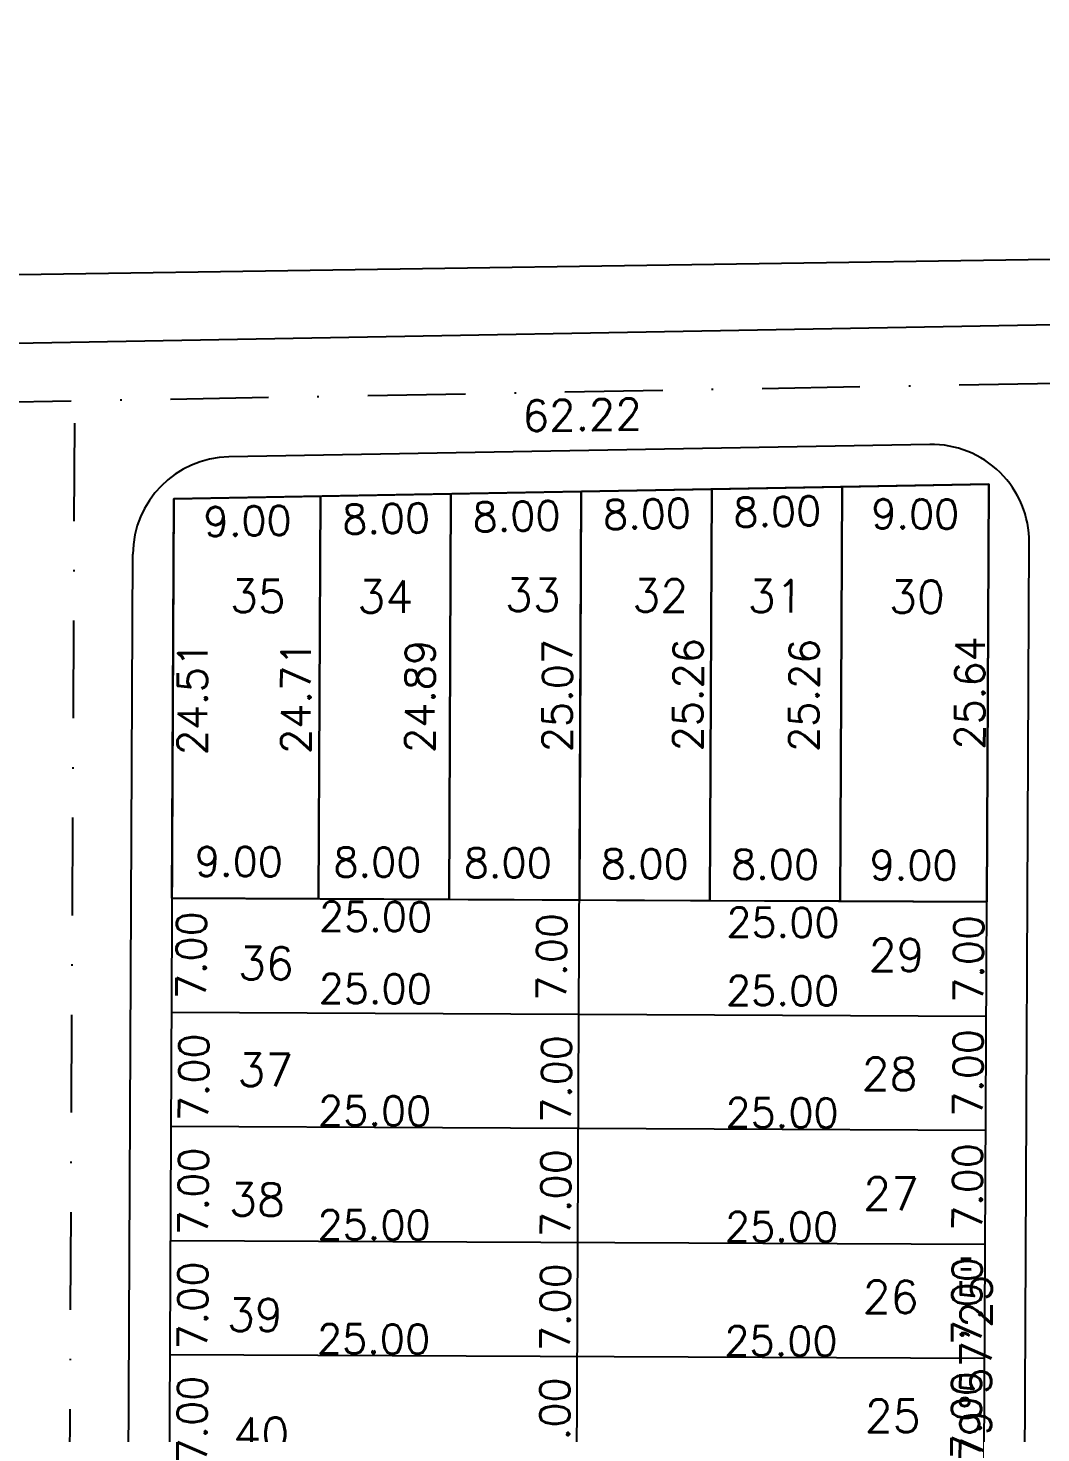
# Model space of a CAD drawing. Header units: millimetres. Extents: x -4430026 to 4783824, y 584 to 9593110.
# Drawn here: x 1997 to 2059.2, y 1884.3 to 1970.5 of the extents above; entities that cross this region are included whole.
import ezdxf
from ezdxf.enums import TextEntityAlignment as Align

# ---------------------------------------------------------------- set-up
doc = ezdxf.new("R2010")
doc.units = ezdxf.units.MM
doc.linetypes.add('DASHDOT', pattern=[1, 0.5, -0.25, 0, -0.25])
doc.linetypes.add('HIDDEN2', pattern=[0.1875, 0.125, -0.0625])
for name, color, linetype in [('BOUNDARY LOTES', 2, 'Continuous'), ('Calçada', 1, 'Continuous'), ('Cota', 8, 'Continuous'), ('COTAS', 8, 'Continuous'), ('Lotes', 2, 'Continuous'), ('Numero de lotes', 5, 'Continuous'), ('POLIGONAL', 5, 'Continuous'), ('Projeção', 8, 'HIDDEN2'), ('QUADRA', 4, 'Continuous')]:
    doc.layers.add(name, color=color, linetype=linetype)
doc.styles.add('arcad1', font='romans.shx')
doc.styles.add('ROMANS', font='romans.shx')
doc.dimstyles.new('BOLA100', dxfattribs={"dimscale": 0, "dimtxt": 1.9, "dimasz": 0.18, "dimexe": 0.18, "dimexo": 0.063, "dimgap": 0, "dimtad": 1, "dimzin": 4, "dimdsep": 46, "dimtxsty": 'ROMANS', "dimcen": 0.09, "dimse1": 1, "dimse2": 1, "dimsd1": 1, "dimsd2": 1, "dimclrt": 256, "dimaunit": 1, "dimadec": 4, "dimazin": 0, "dimtfac": 1.2, "dimtix": 1, "dimtmove": 2, "dimatfit": 3, "dimfxl": 1, "dimtvp": 2, "dimtolj": 1, "dimtzin": 4, "dimarcsym": 0})
doc.dimstyles.get("Standard").update_dxf_attribs({"dimtxt": 0.18, "dimasz": 0.18, "dimexe": 0.18, "dimexo": 0.0625, "dimgap": 0.09, "dimtad": 0, "dimtih": 1, "dimtoh": 1, "dimdec": 4, "dimzin": 0, "dimdsep": 46, "dimtxsty": 'Standard', "dimcen": 0.09, "dimadec": 0, "dimazin": 0, "dimtfac": 1, "dimtdec": 4, "dimtofl": 0, "dimtmove": 0, "dimatfit": 3, "dimfxl": 1, "dimtolj": 1, "dimtzin": 0, "dimarcsym": 0})

# ---------------------------------------------------------------- blocks, each defined once
blk = doc.blocks.new('*D10931')
at = {"layer": 'DEFPOINTS', "color": 0}
for p in [(2005.993, 1941.627), (2014.994, 1941.789), (2015.085, 1936.74)]:
    blk.add_point(p, dxfattribs=at)
at = {"layer": 'Cota', "color": 41, "insert": (2010.52, 1940.259), "char_height": 1.8, "attachment_point": 5, "rotation": 1.02791, "style": 'ROMANS'}
blk.add_mtext('\\A1;9.00', dxfattribs=at)
blk = doc.blocks.new('*D10932')
at = {"layer": 'DEFPOINTS', "color": 0}
for p in [(2014.994, 1941.789), (2022.995, 1941.932), (2023.085, 1936.883)]:
    blk.add_point(p, dxfattribs=at)
at = {"layer": 'Cota', "color": 41, "insert": (2019.02, 1940.411), "char_height": 1.8, "attachment_point": 5, "rotation": 1.02791, "style": 'ROMANS'}
blk.add_mtext('\\A1;8.00', dxfattribs=at)
blk = doc.blocks.new('*D10933')
at = {"layer": 'DEFPOINTS', "color": 0}
for p in [(2030.996, 1942.076), (2022.995, 1941.932), (2031.086, 1937.027)]:
    blk.add_point(p, dxfattribs=at)
at = {"layer": 'Cota', "color": 41, "insert": (2027.021, 1940.555), "char_height": 1.8, "attachment_point": 5, "rotation": 1.02791, "style": 'ROMANS'}
blk.add_mtext('\\A1;8.00', dxfattribs=at)
blk = doc.blocks.new('*D10934')
at = {"layer": 'DEFPOINTS', "color": 0}
for p in [(2030.996, 1942.076), (2038.996, 1942.22), (2039.087, 1937.171)]:
    blk.add_point(p, dxfattribs=at)
at = {"layer": 'Cota', "color": 41, "insert": (2035.022, 1940.698), "char_height": 1.8, "attachment_point": 5, "rotation": 1.02791, "style": 'ROMANS'}
blk.add_mtext('\\A1;8.00', dxfattribs=at)
blk = doc.blocks.new('*D10935')
at = {"layer": 'DEFPOINTS', "color": 0}
for p in [(2038.996, 1942.22), (2046.996, 1942.182), (2047.084, 1937.314)]:
    blk.add_point(p, dxfattribs=at)
at = {"layer": 'Cota', "color": 41, "insert": (2043.021, 1940.842), "char_height": 1.8, "attachment_point": 5, "rotation": 1.02791, "style": 'ROMANS'}
blk.add_mtext('\\A1;8.00', dxfattribs=at)
blk = doc.blocks.new('*D10936')
at = {"layer": 'DEFPOINTS', "color": 0}
for p in [(2046.981, 1938.987), (2055.981, 1938.944), (2055.972, 1937.071)]:
    blk.add_point(p, dxfattribs=at)
at = {"layer": 'Cota', "color": 41, "insert": (2051.489, 1940.692), "char_height": 1.8, "attachment_point": 5, "rotation": 359.72858, "style": 'ROMANS'}
blk.add_mtext('\\A1;9.00', dxfattribs=at)
blk = doc.blocks.new('*D10937')
at = {"layer": 'DEFPOINTS', "color": 0}
for p in [(2005.476, 1917.64), (2014.476, 1917.597), (2014.467, 1915.742)]:
    blk.add_point(p, dxfattribs=at)
at = {"layer": 'Cota', "color": 41, "insert": (2009.984, 1919.364), "char_height": 1.8, "attachment_point": 5, "rotation": 359.72858, "style": 'ROMANS'}
blk.add_mtext('\\A1;9.00', dxfattribs=at)
blk = doc.blocks.new('*D10938')
at = {"layer": 'DEFPOINTS', "color": 0}
for p in [(2014.476, 1917.597), (2022.476, 1917.56), (2022.467, 1915.704)]:
    blk.add_point(p, dxfattribs=at)
at = {"layer": 'Cota', "color": 41, "insert": (2018.484, 1919.323), "char_height": 1.8, "attachment_point": 5, "rotation": 359.72858, "style": 'ROMANS'}
blk.add_mtext('\\A1;8.00', dxfattribs=at)
blk = doc.blocks.new('*D10939')
at = {"layer": 'DEFPOINTS', "color": 0}
for p in [(2022.476, 1917.56), (2030.476, 1917.522), (2030.467, 1915.667)]:
    blk.add_point(p, dxfattribs=at)
at = {"layer": 'Cota', "color": 41, "insert": (2026.484, 1919.285), "char_height": 1.8, "attachment_point": 5, "rotation": 359.72858, "style": 'ROMANS'}
blk.add_mtext('\\A1;8.00', dxfattribs=at)
blk = doc.blocks.new('*D10940')
at = {"layer": 'DEFPOINTS', "color": 0}
for p in [(2030.879, 1917.496), (2038.879, 1917.458), (2038.87, 1915.603)]:
    blk.add_point(p, dxfattribs=at)
at = {"layer": 'Cota', "color": 41, "insert": (2034.887, 1919.222), "char_height": 1.8, "attachment_point": 5, "rotation": 359.72858, "style": 'ROMANS'}
blk.add_mtext('\\A1;8.00', dxfattribs=at)
blk = doc.blocks.new('*D10941')
at = {"layer": 'DEFPOINTS', "color": 0}
for p in [(2038.879, 1917.458), (2046.879, 1917.42), (2046.87, 1915.565)]:
    blk.add_point(p, dxfattribs=at)
at = {"layer": 'Cota', "color": 41, "insert": (2042.887, 1919.184), "char_height": 1.8, "attachment_point": 5, "rotation": 359.72858, "style": 'ROMANS'}
blk.add_mtext('\\A1;8.00', dxfattribs=at)
blk = doc.blocks.new('*D10942')
at = {"layer": 'DEFPOINTS', "color": 0}
for p in [(2046.879, 1917.42), (2055.879, 1917.377), (2055.87, 1915.522)]:
    blk.add_point(p, dxfattribs=at)
at = {"layer": 'Cota', "color": 41, "insert": (2051.387, 1919.143), "char_height": 1.8, "attachment_point": 5, "rotation": 359.72858, "style": 'ROMANS'}
blk.add_mtext('\\A1;9.00', dxfattribs=at)
blk = doc.blocks.new('*D10943')
at = {"layer": 'DEFPOINTS', "color": 0}
for p in [(2005.993, 1941.627), (2005.877, 1917.121), (2010.677, 1917.098)]:
    blk.add_point(p, dxfattribs=at)
at = {"layer": 'Cota', "color": 41, "insert": (2007.135, 1929.368), "char_height": 1.8, "attachment_point": 5, "rotation": 89.72858, "style": 'ROMANS'}
blk.add_mtext('\\A1;24.51', dxfattribs=at)
blk = doc.blocks.new('*D10944')
at = {"layer": 'DEFPOINTS', "color": 0}
for p in [(2014.994, 1941.789), (2014.877, 1917.078), (2017.025, 1917.068)]:
    blk.add_point(p, dxfattribs=at)
at = {"layer": 'Cota', "color": 41, "insert": (2013.484, 1929.44), "char_height": 1.8, "attachment_point": 5, "rotation": 89.72858, "style": 'ROMANS'}
blk.add_mtext('\\A1;24.71', dxfattribs=at)
blk = doc.blocks.new('*D10945')
at = {"layer": 'DEFPOINTS', "color": 0}
for p in [(2022.995, 1941.932), (2022.877, 1917.04), (2024.636, 1917.032)]:
    blk.add_point(p, dxfattribs=at)
at = {"layer": 'Cota', "color": 41, "insert": (2021.095, 1929.495), "char_height": 1.8, "attachment_point": 5, "rotation": 89.72858, "style": 'ROMANS'}
blk.add_mtext('\\A1;24.89', dxfattribs=at)
blk = doc.blocks.new('*D10946')
at = {"layer": 'DEFPOINTS', "color": 0}
for p in [(2030.996, 1942.076), (2030.877, 1917.002), (2033.063, 1916.992)]:
    blk.add_point(p, dxfattribs=at)
at = {"layer": 'Cota', "color": 41, "insert": (2029.522, 1929.546), "char_height": 1.8, "attachment_point": 5, "rotation": 89.72858, "style": 'ROMANS'}
blk.add_mtext('\\A1;25.07', dxfattribs=at)
blk = doc.blocks.new('*D10947')
at = {"layer": 'DEFPOINTS', "color": 0}
for p in [(2038.996, 1942.22), (2038.877, 1916.964), (2041.082, 1916.954)]:
    blk.add_point(p, dxfattribs=at)
at = {"layer": 'Cota', "color": 41, "insert": (2037.542, 1929.599), "char_height": 1.8, "attachment_point": 5, "rotation": 89.72858, "style": 'ROMANS'}
blk.add_mtext('\\A1;25.26', dxfattribs=at)
blk = doc.blocks.new('*D10948')
at = {"layer": 'DEFPOINTS', "color": 0}
for p in [(2046.996, 1942.182), (2046.877, 1916.927), (2048.203, 1916.92)]:
    blk.add_point(p, dxfattribs=at)
at = {"layer": 'Cota', "color": 41, "insert": (2044.663, 1929.565), "char_height": 1.8, "attachment_point": 5, "rotation": 89.72858, "style": 'ROMANS'}
blk.add_mtext('\\A1;25.26', dxfattribs=at)
blk = doc.blocks.new('*D10949')
at = {"layer": 'DEFPOINTS', "color": 0}
for p in [(2055.998, 1942.525), (2055.877, 1916.884), (2058.376, 1916.872)]:
    blk.add_point(p, dxfattribs=at)
at = {"layer": 'Cota', "color": 41, "insert": (2054.837, 1929.709), "char_height": 1.8, "attachment_point": 5, "rotation": 89.72858, "style": 'ROMANS'}
blk.add_mtext('\\A1;25.64', dxfattribs=at)
blk = doc.blocks.new('*D11043')
at = {"layer": 'DEFPOINTS', "color": 0}
for p in [(2005.865, 1914.553), (2030.865, 1914.435), (2030.855, 1912.333)]:
    blk.add_point(p, dxfattribs=at)
at = {"layer": 'Cota', "color": 41, "insert": (2018.372, 1915.992), "char_height": 1.8, "attachment_point": 5, "rotation": 359.72858, "style": 'ROMANS'}
blk.add_mtext('\\A1;25.00', dxfattribs=at)
blk = doc.blocks.new('*D11044')
at = {"layer": 'DEFPOINTS', "color": 0}
for p in [(2030.863, 1914.191), (2055.863, 1914.072), (2055.853, 1911.971)]:
    blk.add_point(p, dxfattribs=at)
at = {"layer": 'Cota', "color": 41, "insert": (2043.37, 1915.63), "char_height": 1.8, "attachment_point": 5, "rotation": 359.72858, "style": 'ROMANS'}
blk.add_mtext('\\A1;25.00', dxfattribs=at)
blk = doc.blocks.new('*D11045')
at = {"layer": 'DEFPOINTS', "color": 0}
for p in [(2005.842, 1909.628), (2005.808, 1902.628), (2010.802, 1902.604)]:
    blk.add_point(p, dxfattribs=at)
at = {"layer": 'Cota', "color": 41, "insert": (2007.219, 1906.121), "char_height": 1.8, "attachment_point": 5, "rotation": 89.72858, "style": 'ROMANS'}
blk.add_mtext('\\A1;7.00', dxfattribs=at)
blk = doc.blocks.new('*D11046')
at = {"layer": 'DEFPOINTS', "color": 0}
for p in [(2030.841, 1909.509), (2030.808, 1902.509), (2033.045, 1902.499)]:
    blk.add_point(p, dxfattribs=at)
at = {"layer": 'Cota', "color": 41, "insert": (2029.462, 1906.016), "char_height": 1.8, "attachment_point": 5, "rotation": 89.72858, "style": 'ROMANS'}
blk.add_mtext('\\A1;7.00', dxfattribs=at)
blk = doc.blocks.new('*D11047')
at = {"layer": 'DEFPOINTS', "color": 0}
for p in [(2055.843, 1909.884), (2055.81, 1902.884), (2058.31, 1902.872)]:
    blk.add_point(p, dxfattribs=at)
at = {"layer": 'Cota', "color": 41, "insert": (2054.727, 1906.389), "char_height": 1.8, "attachment_point": 5, "rotation": 89.72858, "style": 'ROMANS'}
blk.add_mtext('\\A1;7.00', dxfattribs=at)
blk = doc.blocks.new('*D11048')
at = {"layer": 'DEFPOINTS', "color": 0}
for p in [(2005.808, 1902.628), (2030.808, 1902.509), (2030.798, 1900.408)]:
    blk.add_point(p, dxfattribs=at)
at = {"layer": 'Cota', "color": 41, "insert": (2018.315, 1904.067), "char_height": 1.8, "attachment_point": 5, "rotation": 359.72858, "style": 'ROMANS'}
blk.add_mtext('\\A1;25.00', dxfattribs=at)
blk = doc.blocks.new('*D11049')
at = {"layer": 'DEFPOINTS', "color": 0}
for p in [(2030.808, 1902.509), (2055.808, 1902.391), (2055.798, 1900.289)]:
    blk.add_point(p, dxfattribs=at)
at = {"layer": 'Cota', "color": 41, "insert": (2043.315, 1903.948), "char_height": 1.8, "attachment_point": 5, "rotation": 359.72858, "style": 'ROMANS'}
blk.add_mtext('\\A1;25.00', dxfattribs=at)
blk = doc.blocks.new('*D11050')
at = {"layer": 'DEFPOINTS', "color": 0}
for p in [(2005.808, 1902.628), (2005.775, 1895.628), (2010.769, 1895.604)]:
    blk.add_point(p, dxfattribs=at)
at = {"layer": 'Cota', "color": 41, "insert": (2007.186, 1899.121), "char_height": 1.8, "attachment_point": 5, "rotation": 89.72858, "style": 'ROMANS'}
blk.add_mtext('\\A1;7.00', dxfattribs=at)
blk = doc.blocks.new('*D11051')
at = {"layer": 'DEFPOINTS', "color": 0}
for p in [(2030.808, 1902.509), (2030.775, 1895.509), (2033.012, 1895.499)]:
    blk.add_point(p, dxfattribs=at)
at = {"layer": 'Cota', "color": 41, "insert": (2029.429, 1899.016), "char_height": 1.8, "attachment_point": 5, "rotation": 89.72858, "style": 'ROMANS'}
blk.add_mtext('\\A1;7.00', dxfattribs=at)
blk = doc.blocks.new('*D11052')
at = {"layer": 'DEFPOINTS', "color": 0}
for p in [(2055.81, 1902.884), (2055.777, 1895.884), (2058.277, 1895.872)]:
    blk.add_point(p, dxfattribs=at)
at = {"layer": 'Cota', "color": 41, "insert": (2054.694, 1899.389), "char_height": 1.8, "attachment_point": 5, "rotation": 89.72858, "style": 'ROMANS'}
blk.add_mtext('\\A1;7.00', dxfattribs=at)
blk = doc.blocks.new('*D11053')
at = {"layer": 'DEFPOINTS', "color": 0}
for p in [(2005.775, 1895.628), (2030.775, 1895.509), (2030.765, 1893.408)]:
    blk.add_point(p, dxfattribs=at)
at = {"layer": 'Cota', "color": 41, "insert": (2018.282, 1897.067), "char_height": 1.8, "attachment_point": 5, "rotation": 359.72858, "style": 'ROMANS'}
blk.add_mtext('\\A1;25.00', dxfattribs=at)
blk = doc.blocks.new('*D11054')
at = {"layer": 'DEFPOINTS', "color": 0}
for p in [(2030.775, 1895.509), (2055.775, 1895.391), (2055.765, 1893.289)]:
    blk.add_point(p, dxfattribs=at)
at = {"layer": 'Cota', "color": 41, "insert": (2043.282, 1896.949), "char_height": 1.8, "attachment_point": 5, "rotation": 359.72858, "style": 'ROMANS'}
blk.add_mtext('\\A1;25.00', dxfattribs=at)
blk = doc.blocks.new('*D11055')
at = {"layer": 'DEFPOINTS', "color": 0}
for p in [(2005.775, 1895.628), (2005.742, 1888.628), (2010.736, 1888.604)]:
    blk.add_point(p, dxfattribs=at)
at = {"layer": 'Cota', "color": 41, "insert": (2007.152, 1892.121), "char_height": 1.8, "attachment_point": 5, "rotation": 89.72858, "style": 'ROMANS'}
blk.add_mtext('\\A1;7.00', dxfattribs=at)
blk = doc.blocks.new('*D11056')
at = {"layer": 'DEFPOINTS', "color": 0}
for p in [(2030.775, 1895.509), (2030.742, 1888.51), (2032.979, 1888.499)]:
    blk.add_point(p, dxfattribs=at)
at = {"layer": 'Cota', "color": 41, "insert": (2029.396, 1892.016), "char_height": 1.8, "attachment_point": 5, "rotation": 89.72858, "style": 'ROMANS'}
blk.add_mtext('\\A1;7.00', dxfattribs=at)
blk = doc.blocks.new('*D11057')
at = {"layer": 'DEFPOINTS', "color": 0}
for p in [(2055.777, 1895.884), (2055.744, 1888.884), (2058.244, 1888.872)]:
    blk.add_point(p, dxfattribs=at)
at = {"layer": 'Cota', "color": 41, "insert": (2054.66, 1892.389), "char_height": 1.8, "attachment_point": 5, "rotation": 89.72858, "style": 'ROMANS'}
blk.add_mtext('\\A1;7.00', dxfattribs=at)
blk = doc.blocks.new('*D11058')
at = {"layer": 'DEFPOINTS', "color": 0}
for p in [(2005.742, 1888.628), (2030.742, 1888.51), (2030.732, 1886.408)]:
    blk.add_point(p, dxfattribs=at)
at = {"layer": 'Cota', "color": 41, "insert": (2018.249, 1890.067), "char_height": 1.8, "attachment_point": 5, "rotation": 359.72858, "style": 'ROMANS'}
blk.add_mtext('\\A1;25.00', dxfattribs=at)
blk = doc.blocks.new('*D11059')
at = {"layer": 'DEFPOINTS', "color": 0}
for p in [(2030.742, 1888.51), (2055.742, 1888.391), (2055.732, 1886.289)]:
    blk.add_point(p, dxfattribs=at)
at = {"layer": 'Cota', "color": 41, "insert": (2043.249, 1889.949), "char_height": 1.8, "attachment_point": 5, "rotation": 359.72858, "style": 'ROMANS'}
blk.add_mtext('\\A1;25.00', dxfattribs=at)
blk = doc.blocks.new('*D11060')
at = {"layer": 'DEFPOINTS', "color": 0}
for p in [(2005.742, 1888.628), (2005.709, 1881.628), (2010.703, 1881.604)]:
    blk.add_point(p, dxfattribs=at)
at = {"layer": 'Cota', "color": 41, "insert": (2007.119, 1885.121), "char_height": 1.8, "attachment_point": 5, "rotation": 89.72858, "style": 'ROMANS'}
blk.add_mtext('\\A1;7.00', dxfattribs=at)
blk = doc.blocks.new('*D11061')
at = {"layer": 'DEFPOINTS', "color": 0}
for p in [(2030.742, 1888.51), (2030.709, 1881.51), (2032.946, 1881.499)]:
    blk.add_point(p, dxfattribs=at)
at = {"layer": 'Cota', "color": 41, "insert": (2029.363, 1885.016), "char_height": 1.8, "attachment_point": 5, "rotation": 89.72858, "style": 'ROMANS'}
blk.add_mtext('\\A1;7.00', dxfattribs=at)
blk = doc.blocks.new('*D11062')
at = {"layer": 'DEFPOINTS', "color": 0}
for p in [(2055.744, 1888.884), (2055.711, 1881.884), (2058.211, 1881.873)]:
    blk.add_point(p, dxfattribs=at)
at = {"layer": 'Cota', "color": 41, "insert": (2054.627, 1885.39), "char_height": 1.8, "attachment_point": 5, "rotation": 89.72858, "style": 'ROMANS'}
blk.add_mtext('\\A1;7.00', dxfattribs=at)
blk = doc.blocks.new('*D14077')
at = {"layer": 'DEFPOINTS', "color": 0, "linetype": 'ByBlock'}
for p in [(2061.84, 1888.041), (2061.057, 1722.86), (2064.657, 1722.843)]:
    blk.add_point(p, dxfattribs=at)
at = {"layer": 'COTAS', "linetype": 'ByBlock', "insert": (2059.189, 1805.461), "char_height": 1.9, "attachment_point": 5, "rotation": 89.72858, "style": 'ROMANS'}
blk.add_mtext('\\A1;165.18', dxfattribs=at)
blk = doc.blocks.new('*D14093')
at = {"layer": 'DEFPOINTS', "color": 0, "linetype": 'ByBlock'}
for p in [(2062.127, 1948.736), (1999.921, 1947.619), (2062.17, 1946.379)]:
    blk.add_point(p, dxfattribs=at)
at = {"layer": 'COTAS', "linetype": 'ByBlock', "insert": (2031.05, 1946.771), "char_height": 1.9, "attachment_point": 5, "rotation": 1.02791, "style": 'ROMANS'}
blk.add_mtext('\\A1;62.22', dxfattribs=at)
blk = doc.blocks.new('*D14298')
at = {"layer": 'DEFPOINTS', "color": 0, "linetype": 'ByBlock'}
for p in [(2062.127, 1948.736), (2061.87, 1895.48), (2057.086, 1890.812), (2061.84, 1888.041), (2060.026, 1505.026)]:
    blk.add_point(p, dxfattribs=at)
at = {"layer": 'COTAS', "linetype": 'ByBlock', "insert": (2055.206, 1888.07), "char_height": 1.9, "attachment_point": 5, "rotation": 89.75016, "style": 'ROMANS'}
blk.add_mtext('\\A1;179°57\'25"', dxfattribs=at)
blk = doc.blocks.new('*D13077')
at = {"layer": 'DEFPOINTS', "color": 0}
for p in [(2009.024, 1917.106), (2010.677, 1917.098), (2008.991, 1910.106)]:
    blk.add_point(p, dxfattribs=at)
at = {"layer": 'Cota', "color": 41, "insert": (2007.06, 1913.615), "char_height": 1.8, "attachment_point": 5, "rotation": 89.72858, "style": 'ROMANS'}
blk.add_mtext('\\A1;7.00', dxfattribs=at)
blk = doc.blocks.new('*D13078')
at = {"layer": 'DEFPOINTS', "color": 0}
for p in [(2051.064, 1916.907), (2058.376, 1916.872), (2051.031, 1909.907)]:
    blk.add_point(p, dxfattribs=at)
at = {"layer": 'Cota', "color": 41, "insert": (2054.76, 1913.389), "char_height": 1.8, "attachment_point": 5, "rotation": 89.72858, "style": 'ROMANS'}
blk.add_mtext('\\A1;7.00', dxfattribs=at)
blk = doc.blocks.new('*D13079')
at = {"layer": 'DEFPOINTS', "color": 0}
for p in [(2028.568, 1917.013), (2028.535, 1910.013), (2032.753, 1909.993)]:
    blk.add_point(p, dxfattribs=at)
at = {"layer": 'Cota', "color": 41, "insert": (2029.169, 1913.51), "char_height": 1.8, "attachment_point": 5, "rotation": 89.72858, "style": 'ROMANS'}
blk.add_mtext('\\A1;7.00', dxfattribs=at)
blk = doc.blocks.new('*D13080')
at = {"layer": 'DEFPOINTS', "color": 0}
for p in [(2005.844, 1910.121), (2030.844, 1910.002), (2030.834, 1907.901)]:
    blk.add_point(p, dxfattribs=at)
at = {"layer": 'Cota', "color": 41, "insert": (2018.351, 1911.56), "char_height": 1.8, "attachment_point": 5, "rotation": 359.72858, "style": 'ROMANS'}
blk.add_mtext('\\A1;25.00', dxfattribs=at)
blk = doc.blocks.new('*D13081')
at = {"layer": 'DEFPOINTS', "color": 0}
for p in [(2030.844, 1910.002), (2055.843, 1909.884), (2055.833, 1907.782)]:
    blk.add_point(p, dxfattribs=at)
at = {"layer": 'Cota', "color": 41, "insert": (2043.351, 1911.442), "char_height": 1.8, "attachment_point": 5, "rotation": 359.72858, "style": 'ROMANS'}
blk.add_mtext('\\A1;25.00', dxfattribs=at)

msp = doc.modelspace()

# ---------------------------------------------------------------- linework, layer by layer
at = {"layer": 'BOUNDARY LOTES', "elevation": 2.439}
for points in [[(2022.995, 1941.932), (2030.996, 1942.076), (2030.877, 1917.002), (2022.877, 1917.04), (2022.995, 1941.932)], [(2030.996, 1942.076), (2038.996, 1942.22), (2038.877, 1916.964), (2030.877, 1917.002), (2030.996, 1942.076)], [(2038.996, 1942.22), (2046.997, 1942.363), (2046.877, 1916.927), (2038.877, 1916.964), (2038.996, 1942.22)], [(2046.997, 1942.363), (2055.998, 1942.525), (2055.877, 1916.884), (2046.877, 1916.927), (2046.997, 1942.363)], [(2005.993, 1941.627), (2014.994, 1941.789), (2014.877, 1917.078), (2005.877, 1917.121), (2005.993, 1941.627)], [(2014.994, 1941.789), (2022.995, 1941.932), (2022.877, 1917.04), (2014.877, 1917.078), (2014.994, 1941.789)]]:
    msp.add_lwpolyline(points, dxfattribs=at)
at = {"layer": 'Calçada'}
for p, q in [((3074.748, 1970.505, 2.439), (1674.495, 1945.381, 2.439)), ((2052.373, 1944.96, 2.439), (2009.369, 1944.188, 2.439)), ((2057.524, 1736.826, 2.439), (2058.481, 1938.932, 2.439)), ((2002.524, 1737.087, 2.439), (2003.477, 1938.218, 2.439))]:
    msp.add_line(p, q, dxfattribs=at)
for centre, start, end in [((2052.481, 1938.961, 2.439), 359.72858, 91.02791), ((2009.477, 1938.189, 2.439), 91.02791, 179.72858)]:
    msp.add_arc(centre, 6, start, end, dxfattribs=at)
at = {"layer": 'Lotes'}
for p, q in [((2030.007, 1733.457, 2.439), (2030.996, 1942.076, 2.439)), ((2038.877, 1916.964, 2.439), (2038.996, 1942.22, 2.439)), ((2046.877, 1916.927, 2.439), (2046.997, 1942.363, 2.439)), ((2014.877, 1917.078, 2.439), (2014.994, 1941.789, 2.439)), ((2022.877, 1917.04, 2.439), (2022.995, 1941.932, 2.439)), ((2005.877, 1917.121, 2.439), (2055.877, 1916.884, 2.439)), ((2005.844, 1910.121, 2.439), (2055.843, 1909.884, 2.439)), ((2005.811, 1903.121, 2.439), (2055.81, 1902.884, 2.439)), ((2005.778, 1896.121, 2.439), (2055.777, 1895.884, 2.439)), ((2005.744, 1889.121, 2.439), (2055.744, 1888.884, 2.439))]:
    msp.add_line(p, q, dxfattribs=at)
at = {"layer": 'POLIGONAL', "linetype": 'ByBlock'}
msp.add_line((2143.464, 1957.557, 2.439), (1830.733, 1952.879, 2.439), dxfattribs=at)
msp.add_line((2143.464, 1957.557, 2.439), (1830.733, 1952.879, 2.439), dxfattribs=at)
at = {"layer": 'Projeção', "linetype": 'DASHDOT', "ltscale": 12}
for p, q in [((3076.423, 1966.934, 2.439), (1675.686, 1941.802, 2.439)), ((1997.823, 1504.664, 2.439), (1999.921, 1947.619, 2.439))]:
    msp.add_line(p, q, dxfattribs=at)
at = {"layer": 'QUADRA', "linetype": 'ByBlock', "elevation": 2.439}
msp.add_lwpolyline([(2005.008, 1733.575), (2055.007, 1733.338), (2055.998, 1942.525), (2005.993, 1941.627), (2005.008, 1733.575)], close=True, dxfattribs=at)

# ---------------------------------------------------------------- texts
at = {"layer": 'Numero de lotes', "style": 'arcad1'}
for s, p in [('35', (2011.152, 1935.66, 2.439)), ('34', (2018.972, 1935.623, 2.439)), ('33', (2028.023, 1935.725, 2.439)), ('32', (2035.843, 1935.688, 2.439)), ('31', (2042.923, 1935.654, 2.439)), ('30', (2051.589, 1935.613, 2.439)), ('29', (2050.344, 1913.633, 2.439)), ('36', (2011.644, 1913.121, 2.439)), ('37', (2011.613, 1906.577, 2.439)), ('28', (2049.915, 1906.335, 2.439)), ('27', (2050.006, 1898.985, 2.439)), ('38', (2011.1, 1898.624, 2.439)), ('26', (2049.976, 1892.652, 2.439)), ('39', (2010.965, 1891.545, 2.439)), ('25', (2050.108, 1885.354, 2.439)), ('40', (2011.357, 1884.248, 2.439))]:
    msp.add_text(s, height=2, rotation=359.72858, dxfattribs=at).set_placement(p, align=Align.MIDDLE_CENTER)

# ---------------------------------------------------------------- dimensions: what is measured, and where the dimension line sits
at = {"layer": 'Cota'}
for base, p1, p2, angle, picture, middle in [((2031.086, 1937.027, 2.439), (2022.995, 1941.932, 2.439), (2030.996, 1942.076, 2.439), 181.02791, '*D10933', (2027.021, 1940.555, 2.439)), ((2039.087, 1937.171, 2.439), (2030.996, 1942.076, 2.439), (2038.996, 1942.22, 2.439), 181.02791, '*D10934', (2035.022, 1940.698, 2.439)), ((2047.084, 1937.314, 2.439), (2038.996, 1942.22, 2.439), (2046.996, 1942.182, 2.439), 181.02791, '*D10935', (2043.021, 1940.842, 2.439)), ((2023.085, 1936.883, 2.439), (2014.994, 1941.789, 2.439), (2022.995, 1941.932, 2.439), 181.02791, '*D10932', (2019.02, 1940.411, 2.439)), ((2022.467, 1915.704, 2.439), (2014.476, 1917.597, 2.439), (2022.476, 1917.56, 2.439), 179.72858, '*D10938', (2018.484, 1919.323, 2.439)), ((2030.467, 1915.667, 2.439), (2022.476, 1917.56, 2.439), (2030.476, 1917.522, 2.439), 179.72858, '*D10939', (2026.484, 1919.285, 2.439)), ((2038.87, 1915.603, 2.439), (2030.879, 1917.496, 2.439), (2038.879, 1917.458, 2.439), 179.72858, '*D10940', (2034.887, 1919.222, 2.439)), ((2046.87, 1915.565, 2.439), (2038.879, 1917.458, 2.439), (2046.879, 1917.42, 2.439), 179.72858, '*D10941', (2042.887, 1919.184, 2.439)), ((2055.87, 1915.522, 2.439), (2046.879, 1917.42, 2.439), (2055.879, 1917.377, 2.439), 179.72858, '*D10942', (2051.387, 1919.143, 2.439)), ((2055.853, 1911.971, 2.439), (2030.863, 1914.191, 2.439), (2055.863, 1914.072, 2.439), 179.72858, '*D11044', (2043.37, 1915.63, 2.439)), ((2055.833, 1907.782, 2.439), (2030.844, 1910.002, 2.439), (2055.843, 1909.884, 2.439), 179.72858, '*D13081', (2043.351, 1911.442, 2.439)), ((2055.798, 1900.289, 2.439), (2030.808, 1902.509, 2.439), (2055.808, 1902.391, 2.439), 179.72858, '*D11049', (2043.315, 1903.948, 2.439)), ((2055.765, 1893.289, 2.439), (2030.775, 1895.509, 2.439), (2055.775, 1895.391, 2.439), 179.72858, '*D11054', (2043.282, 1896.949, 2.439)), ((2055.732, 1886.289, 2.439), (2030.742, 1888.51, 2.439), (2055.742, 1888.391, 2.439), 179.72858, '*D11059', (2043.249, 1889.949, 2.439))]:
    dim = msp.add_linear_dim(base=base, p1=p1, p2=p2, angle=angle, dimstyle='Standard', override={"dimtxt": 1.8, "dimexo": 0.063, "dimgap": 0, "dimtih": 0, "dimtoh": 0, "dimdec": 2, "dimzin": 4, "dimtxsty": 'ROMANS', "dimse1": 1, "dimse2": 1, "dimsd1": 1, "dimsd2": 1, "dimclrt": 41, "dimtfac": 1.2, "dimtdec": 2, "dimtix": 1, "dimtofl": 1, "dimtmove": 2, "dimfxl": 0.18, "dimfxlon": 1, "dimtvp": 2, "dimtzin": 4}, dxfattribs=at)
    dim.commit()
    dim.dimension.update_dxf_attribs({"geometry": picture, "text_midpoint": middle})
for p1, p2, distance, picture, middle in [((2030.996, 1942.076, 2.439), (2030.877, 1917.002, 2.439), 2.186, '*D10946', (2029.522, 1929.546, 2.439)), ((2038.996, 1942.22, 2.439), (2038.877, 1916.964, 2.439), 2.205, '*D10947', (2037.542, 1929.599, 2.439)), ((2046.996, 1942.182, 2.439), (2046.877, 1916.927, 2.439), 1.327, '*D10948', (2044.663, 1929.565, 2.439)), ((2055.998, 1942.525, 2.439), (2055.877, 1916.884, 2.439), 2.5, '*D10949', (2054.837, 1929.709, 2.439)), ((2005.993, 1941.627, 2.439), (2005.877, 1917.121, 2.439), 4.8, '*D10943', (2007.135, 1929.368, 2.439)), ((2005.993, 1941.627, 2.439), (2014.994, 1941.789, 2.439), -5.05, '*D10931', (2010.52, 1940.259, 2.439)), ((2014.994, 1941.789, 2.439), (2014.877, 1917.078, 2.439), 2.148, '*D10944', (2013.484, 1929.44, 2.439)), ((2022.995, 1941.932, 2.439), (2022.877, 1917.04, 2.439), 1.76, '*D10945', (2021.095, 1929.495, 2.439)), ((2046.981, 1938.987, 2.439), (2055.981, 1938.944, 2.439), -1.874, '*D10936', (2051.489, 1940.692, 2.439)), ((2005.476, 1917.64, 2.439), (2014.476, 1917.597, 2.439), -1.855, '*D10937', (2009.984, 1919.364, 2.439)), ((2005.865, 1914.553, 2.439), (2030.865, 1914.435, 2.439), -2.102, '*D11043', (2018.372, 1915.992, 2.439)), ((2008.991, 1910.106, 2.439), (2009.024, 1917.106, 2.439), -1.653, '*D13077', (2007.06, 1913.615, 2.439)), ((2028.568, 1917.013, 2.439), (2028.535, 1910.013, 2.439), 4.218, '*D13079', (2029.169, 1913.51, 2.439)), ((2051.031, 1909.907, 2.439), (2051.064, 1916.907, 2.439), -7.313, '*D13078', (2054.76, 1913.389, 2.439)), ((2005.844, 1910.121, 2.439), (2030.844, 1910.002, 2.439), -2.102, '*D13080', (2018.351, 1911.56, 2.439)), ((2005.842, 1909.628, 2.439), (2005.808, 1902.628, 2.439), 4.994, '*D11045', (2007.219, 1906.121, 2.439)), ((2030.841, 1909.509, 2.439), (2030.808, 1902.509, 2.439), 2.237, '*D11046', (2029.462, 1906.016, 2.439)), ((2055.843, 1909.884, 2.439), (2055.81, 1902.884, 2.439), 2.5, '*D11047', (2054.727, 1906.389, 2.439)), ((2005.808, 1902.628, 2.439), (2030.808, 1902.509, 2.439), -2.102, '*D11048', (2018.315, 1904.067, 2.439)), ((2005.808, 1902.628, 2.439), (2005.775, 1895.628, 2.439), 4.994, '*D11050', (2007.186, 1899.121, 2.439)), ((2030.808, 1902.509, 2.439), (2030.775, 1895.509, 2.439), 2.237, '*D11051', (2029.429, 1899.016, 2.439)), ((2055.81, 1902.884, 2.439), (2055.777, 1895.884, 2.439), 2.5, '*D11052', (2054.694, 1899.389, 2.439)), ((2005.775, 1895.628, 2.439), (2030.775, 1895.509, 2.439), -2.102, '*D11053', (2018.282, 1897.067, 2.439)), ((2005.775, 1895.628, 2.439), (2005.742, 1888.628, 2.439), 4.994, '*D11055', (2007.152, 1892.121, 2.439)), ((2030.775, 1895.509, 2.439), (2030.742, 1888.51, 2.439), 2.237, '*D11056', (2029.396, 1892.016, 2.439)), ((2055.777, 1895.884, 2.439), (2055.744, 1888.884, 2.439), 2.5, '*D11057', (2054.66, 1892.389, 2.439)), ((2005.742, 1888.628, 2.439), (2030.742, 1888.51, 2.439), -2.102, '*D11058', (2018.249, 1890.067, 2.439)), ((2005.742, 1888.628, 2.439), (2005.709, 1881.628, 2.439), 4.994, '*D11060', (2007.119, 1885.121, 2.439)), ((2055.744, 1888.884, 2.439), (2055.711, 1881.884, 2.439), 2.5, '*D11062', (2054.627, 1885.39, 2.439)), ((2030.742, 1888.51, 2.439), (2030.709, 1881.51, 2.439), 2.237, '*D11061', (2029.363, 1885.016, 2.439))]:
    dim = msp.add_aligned_dim(p1=p1, p2=p2, distance=distance, dimstyle='Standard', override={"dimtxt": 1.8, "dimexo": 0.063, "dimgap": 0, "dimtih": 0, "dimtoh": 0, "dimdec": 2, "dimzin": 4, "dimtxsty": 'ROMANS', "dimse1": 1, "dimse2": 1, "dimsd1": 1, "dimsd2": 1, "dimclrt": 41, "dimtfac": 1.2, "dimtdec": 2, "dimtix": 1, "dimtofl": 1, "dimtmove": 2, "dimfxl": 0.18, "dimfxlon": 1, "dimtvp": 2, "dimtzin": 4}, dxfattribs=at)
    dim.commit()
    dim.dimension.update_dxf_attribs({"geometry": picture, "text_midpoint": middle})
at = {"layer": 'COTAS', "linetype": 'ByBlock'}
dim = msp.add_aligned_dim(p1=(1999.921, 1947.619, 2.439), p2=(2062.127, 1948.736, 2.439), distance=-2.357, dimstyle='BOLA100', override={"dimscale": 1, "dimfxl": 0.18}, dxfattribs=at)
dim.commit()
dim.dimension.update_dxf_attribs({"geometry": '*D14093', "text_midpoint": (2031.05, 1946.771, 2.439)})
dim = msp.add_angular_dim_2l(base=(2057.085642, 1890.812467), line1=((2060.025518, 1505.025767, 2.4392), (2062.127458, 1948.735522, 2.4392)), line2=((2061.839935, 1888.040662, 2.4392), (2061.869573, 1895.479873, 2.4392)), dimstyle='BOLA100', override={"dimscale": 1, "dimdec": 0, "dimazin": 1, "dimfxl": 0.18}, dxfattribs=at)
dim.commit()
dim.dimension.update_dxf_attribs({"geometry": '*D14298', "text_midpoint": (2055.205755, 1888.069591, 2.4392)})
dim = msp.add_linear_dim(base=(2064.657, 1722.843, 2.439), p1=(2061.84, 1888.041, 2.439), p2=(2061.057, 1722.86, 2.439), angle=269.72858, dimstyle='BOLA100', override={"dimscale": 1, "dimfxl": 0.18}, dxfattribs=at)
dim.commit()
dim.dimension.update_dxf_attribs({"geometry": '*D14077', "text_midpoint": (2059.189, 1805.461, 2.439), "dimtype": 161})

doc.saveas('drawing.dxf')
